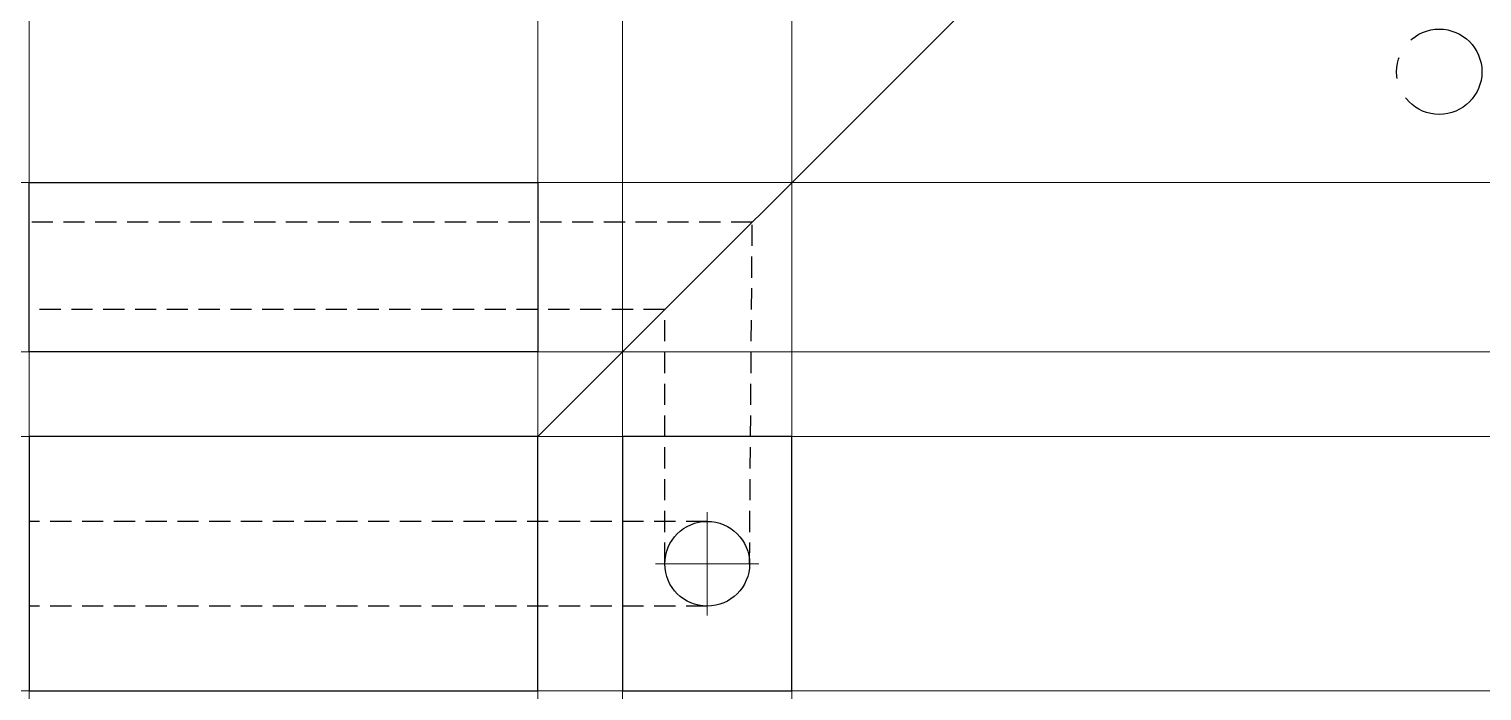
# Model space of a CAD drawing. Header units: inches. Extents: x 1 to 18.1, y 1 to 8.8.
import ezdxf

# ---------------------------------------------------------------- set-up
doc = ezdxf.new("R2010")
doc.units = ezdxf.units.IN
doc.header["$MEASUREMENT"] = 0
for name, pattern in [('Amconstr', [9999, 9999, 0]), ('CENTER', [2, 1.25, -0.25, 0.25, -0.25]), ('HIDDEN', [0.375, 0.25, -0.125])]:
    doc.linetypes.add(name, pattern=pattern)
doc.layers.add('AM_7', color=4, linetype='CENTER', lineweight=15)
doc.layers.add('AM_CL', color=1, linetype='Amconstr', lineweight=15)
doc.layers.add('Centerline', color=1, linetype='CENTER')
doc.layers.add('Hidden', color=5, linetype='HIDDEN')

msp = doc.modelspace()

# ---------------------------------------------------------------- linework, layer by layer
for p, q in [((1, 5), (1, 7)), ((1, 7), (7, 7)), ((7, 7), (7, 5)), ((7, 5), (1, 5)), ((7, 4), (1, 4)), ((1, 4), (1, 1)), ((7, 1), (7, 4)), ((8, 4), (8, 1)), ((10, 4), (8, 4)), ((10, 1), (10, 4)), ((1, 1), (7, 1)), ((8, 1), (10, 1))]:
    msp.add_line(p, q)
msp.add_circle((9, 2.5), 0.5)
at = {"layer": 'AM_7'}
for p, q in [((9, 1.89), (9, 3.11)), ((8.39, 2.5), (9.61, 2.5))]:
    msp.add_line(p, q, dxfattribs=at)
at = {"layer": 'AM_CL'}
for p, direction in [((1, 1), (0, 1)), ((7, 0), (0, 1)), ((8, 0), (0, 1)), ((10, 0), (0, 1)), ((0, 7), (1, 0)), ((0, 5), (1, 0)), ((0, 4), (1, 0)), ((1, 1), (1, 0))]:
    msp.add_xline(p, direction, dxfattribs=at)
msp.add_ray((7, 4), (0.707107, 0.707107), dxfattribs=at)
at = {"layer": 'Centerline'}
msp.add_circle((17.636, 8.305), 0.503, dxfattribs=at)
at = {"layer": 'Hidden'}
for p, q in [((9.531, 6.531), (1, 6.531)), ((9.5, 2.5), (9.531, 6.531)), ((8.5, 5.5), (1, 5.5)), ((8.5, 2.5), (8.5, 5.506)), ((9, 3), (1, 3)), ((9, 2), (1, 2))]:
    msp.add_line(p, q, dxfattribs=at)

doc.saveas('drawing.dxf')
